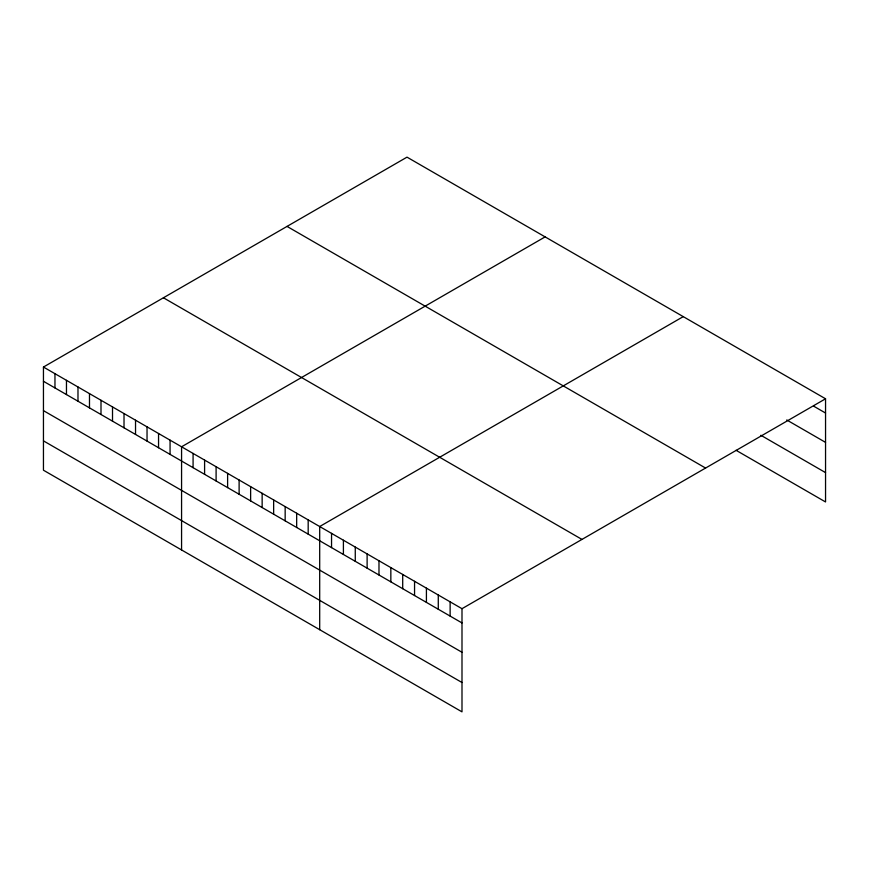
<?xml version="1.0" encoding="UTF-8"?>
<svg xmlns="http://www.w3.org/2000/svg" width="869" height="869" viewBox="0 0 869 869"><rect width="100%" height="100%" fill="white"/><g stroke="black" fill="none" stroke-linecap="round" stroke-linejoin="round"><path stroke-width="1.3" d="M43.45 367.044L461.993 608.691L461.993 711.852L43.45 470.216L43.45 367.044L407.007 157.148L825.55 398.784L825.55 501.956L736.065 450.294M545.124 236.889L181.567 446.785L181.567 549.958M683.24 316.631L319.694 526.527L319.694 629.699M461.993 608.691L825.55 398.784M813.688 406.181L825.55 413.036M786.738 419.966L825.55 442.375M760.864 435.271L825.55 472.617M287.031 226.407L705.574 468.054M163.426 297.774L581.969 539.421M43.45 381.285L461.993 622.932M43.45 410.635L461.993 652.271M43.45 440.865L461.993 682.513M450.131 601.837L450.131 616.078M438.28 594.993L438.28 609.234M426.418 588.15L426.418 602.391M414.556 581.296L414.556 595.537M402.705 574.452L402.705 588.693M390.844 567.609L390.844 581.85M378.982 560.755L378.982 575.006M367.12 553.911L367.12 568.152M355.269 547.068L355.269 561.309M343.407 540.225L343.407 554.465M331.545 533.37L331.545 547.611M308.18 519.879L308.18 534.12M296.666 513.231L296.666 527.483M285.162 506.594L285.162 520.835M273.648 499.947L273.648 514.187M262.145 493.299L262.145 507.539M250.63 486.651L250.63 500.902M239.116 480.014L239.116 494.255M227.613 473.366L227.613 487.607M216.099 466.718L216.099 480.959M204.595 460.07L204.595 474.322M193.081 453.433L193.081 467.674M170.063 440.138L170.063 454.378M158.549 433.49L158.549 447.741M147.035 426.853L147.035 441.094M135.531 420.205L135.531 434.446M124.017 413.557L124.017 427.798M112.514 406.909L112.514 421.15M101 400.272L101 414.513M89.485 393.624L89.485 407.865M77.982 386.977L77.982 401.217M66.468 380.329L66.468 394.569M54.964 373.681L54.964 387.932"/></g></svg>
